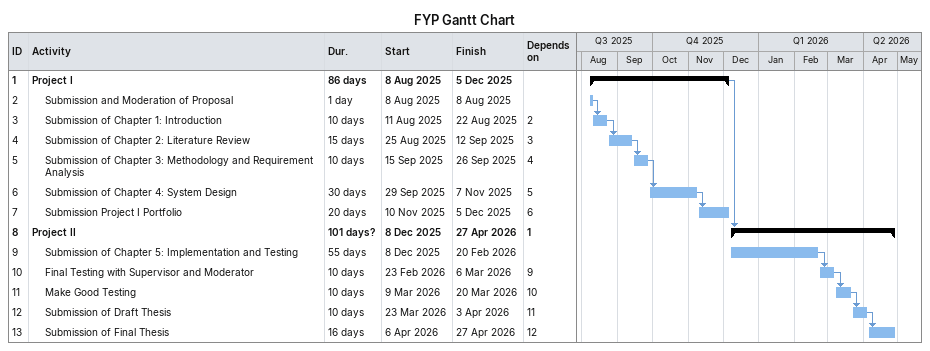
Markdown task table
FYP Gantt Chart

| ID | Level | Task | Duration | Start | Finish | Predecessors |
|---|---|---|---|---|---|---|
| 1 | 1 | **Project I** | 86d | 2025-08-08 | 2025-12-05 |  |
| 2 | 2 | Submission and Moderation of Proposal | 1d | 2025-08-08 | 2025-08-08 |  |
| 3 | 2 | Submission of Chapter 1: Introduction | 10d | 2025-08-11 | 2025-08-22 | 2 |
| 4 | 2 | Submission of Chapter 2: Literature Review | 15d | 2025-08-25 | 2025-09-12 | 3 |
| 5 | 2 | Submission of Chapter 3: Methodology and Requirement Analysis | 10d | 2025-09-15 | 2025-09-26 | 4 |
| 6 | 2 | Submission of Chapter 4: System Design | 30d | 2025-09-29 | 2025-11-07 | 5 |
| 7 | 2 | Submission Project I Portfolio | 20d | 2025-11-10 | 2025-12-05 | 6 |
| 8 | 1 | **Project II** | 101d? | 2025-12-08 | 2026-04-27 | 1 |
| 9 | 2 | Submission of Chapter 5: Implementation and Testing | 55d | 2025-12-08 | 2026-02-20 |  |
| 10 | 2 | Final Testing with Supervisor and Moderator | 10d | 2026-02-23 | 2026-03-06 | 9 |
| 11 | 2 | Make Good Testing | 10d | 2026-03-09 | 2026-03-20 | 10 |
| 12 | 2 | Submission of Draft Thesis | 10d | 2026-03-23 | 2026-04-03 | 11 |
| 13 | 2 | Submission of Final Thesis | 16d | 2026-04-06 | 2026-04-27 | 12 |
